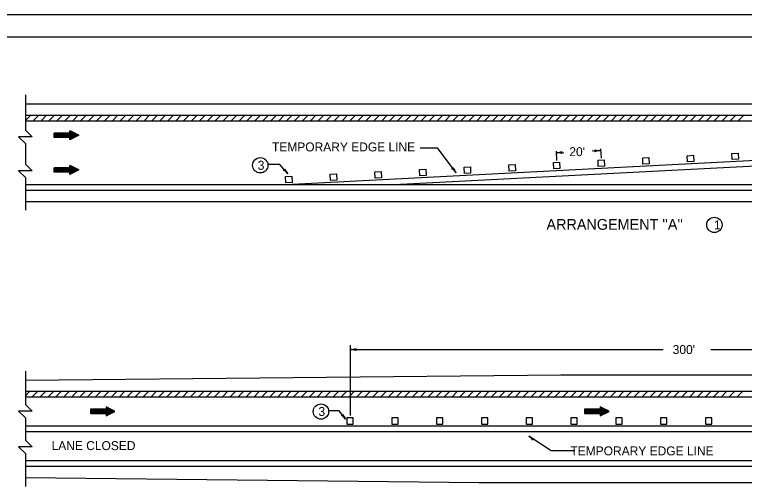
# Model space of a CAD drawing. Extents: x 999.4 to 1036.4, y 999.2 to 1022.6.
# Drawn here: x 1007.61 to 1023.9, y 1011.46 to 1022 of the extents above; entities that cross this region are included whole.
import ezdxf

# ---------------------------------------------------------------- set-up
doc = ezdxf.new("R2010")
doc.units = 0
for name, color, linetype in [('Level 1', 7, 'Continuous'), ('Level 10', 7, 'Continuous'), ('Level 14', 7, 'Continuous')]:
    doc.layers.add(name, color=color, linetype=linetype)

msp = doc.modelspace()

# ---------------------------------------------------------------- linework, layer by layer
at = {"layer": 'Level 1'}
for p, q in [((1007.848, 1019.632), (1007.97, 1019.754)), ((1008.021, 1019.629), (1008.146, 1019.754)), ((1008.198, 1019.629), (1008.323, 1019.754)), ((1008.375, 1019.629), (1008.5, 1019.754)), ((1008.552, 1019.629), (1008.677, 1019.754)), ((1008.729, 1019.629), (1008.854, 1019.754)), ((1008.905, 1019.629), (1009.03, 1019.754)), ((1009.082, 1019.629), (1009.207, 1019.754)), ((1009.259, 1019.629), (1009.384, 1019.754)), ((1009.436, 1019.629), (1009.561, 1019.754)), ((1009.612, 1019.629), (1009.737, 1019.754)), ((1009.789, 1019.629), (1009.914, 1019.754)), ((1009.966, 1019.629), (1010.091, 1019.754)), ((1010.143, 1019.629), (1010.268, 1019.754)), ((1010.32, 1019.629), (1010.445, 1019.754)), ((1010.496, 1019.629), (1010.621, 1019.754)), ((1010.673, 1019.629), (1010.798, 1019.754)), ((1010.85, 1019.629), (1010.975, 1019.754)), ((1011.027, 1019.629), (1011.152, 1019.754)), ((1011.203, 1019.629), (1011.328, 1019.754)), ((1011.38, 1019.629), (1011.505, 1019.754)), ((1011.557, 1019.629), (1011.682, 1019.754)), ((1011.734, 1019.629), (1011.859, 1019.754)), ((1011.911, 1019.629), (1012.036, 1019.754)), ((1012.087, 1019.629), (1012.212, 1019.754)), ((1012.264, 1019.629), (1012.389, 1019.754)), ((1012.441, 1019.629), (1012.566, 1019.754)), ((1012.618, 1019.629), (1012.743, 1019.754)), ((1012.794, 1019.629), (1012.919, 1019.754)), ((1012.971, 1019.629), (1013.096, 1019.754)), ((1013.148, 1019.629), (1013.273, 1019.754)), ((1013.325, 1019.629), (1013.45, 1019.754)), ((1013.502, 1019.629), (1013.627, 1019.754)), ((1013.678, 1019.629), (1013.803, 1019.754)), ((1013.855, 1019.629), (1013.98, 1019.754)), ((1014.032, 1019.629), (1014.157, 1019.754)), ((1014.209, 1019.629), (1014.334, 1019.754)), ((1014.385, 1019.629), (1014.51, 1019.754)), ((1014.562, 1019.629), (1014.687, 1019.754)), ((1014.739, 1019.629), (1014.864, 1019.754)), ((1014.916, 1019.629), (1015.041, 1019.754)), ((1015.093, 1019.629), (1015.218, 1019.754)), ((1015.269, 1019.629), (1015.394, 1019.754)), ((1015.446, 1019.629), (1015.571, 1019.754)), ((1015.623, 1019.629), (1015.748, 1019.754)), ((1015.8, 1019.629), (1015.925, 1019.754)), ((1015.976, 1019.629), (1016.101, 1019.754)), ((1016.153, 1019.629), (1016.278, 1019.754)), ((1016.33, 1019.629), (1016.455, 1019.754)), ((1016.507, 1019.629), (1016.632, 1019.754)), ((1016.684, 1019.629), (1016.809, 1019.754)), ((1016.86, 1019.629), (1016.985, 1019.754)), ((1017.037, 1019.629), (1017.162, 1019.754)), ((1017.214, 1019.629), (1017.339, 1019.754)), ((1017.391, 1019.629), (1017.516, 1019.754)), ((1017.567, 1019.629), (1017.692, 1019.754)), ((1017.744, 1019.629), (1017.869, 1019.754)), ((1017.921, 1019.629), (1018.046, 1019.754)), ((1018.098, 1019.629), (1018.223, 1019.754)), ((1018.275, 1019.629), (1018.4, 1019.754)), ((1018.451, 1019.629), (1018.576, 1019.754)), ((1018.628, 1019.629), (1018.753, 1019.754)), ((1018.805, 1019.629), (1018.93, 1019.754)), ((1018.982, 1019.629), (1019.107, 1019.754)), ((1019.158, 1019.629), (1019.283, 1019.754)), ((1019.335, 1019.629), (1019.46, 1019.754)), ((1019.512, 1019.629), (1019.637, 1019.754)), ((1019.689, 1019.629), (1019.814, 1019.754)), ((1019.866, 1019.629), (1019.991, 1019.754)), ((1020.042, 1019.629), (1020.167, 1019.754)), ((1020.219, 1019.629), (1020.344, 1019.754)), ((1020.396, 1019.629), (1020.521, 1019.754)), ((1020.573, 1019.629), (1020.698, 1019.754)), ((1020.749, 1019.629), (1020.874, 1019.754)), ((1020.926, 1019.629), (1021.051, 1019.754)), ((1021.103, 1019.629), (1021.228, 1019.754)), ((1021.28, 1019.629), (1021.405, 1019.754)), ((1021.457, 1019.629), (1021.582, 1019.754)), ((1021.633, 1019.629), (1021.758, 1019.754)), ((1021.81, 1019.629), (1021.935, 1019.754)), ((1021.987, 1019.629), (1022.112, 1019.754)), ((1022.164, 1019.629), (1022.289, 1019.754)), ((1022.34, 1019.629), (1022.465, 1019.754)), ((1022.517, 1019.629), (1022.642, 1019.754)), ((1022.694, 1019.629), (1022.819, 1019.754)), ((1022.871, 1019.629), (1022.996, 1019.754)), ((1023.048, 1019.629), (1023.173, 1019.754)), ((1023.224, 1019.629), (1023.349, 1019.754)), ((1023.401, 1019.629), (1023.526, 1019.754)), ((1023.578, 1019.629), (1023.703, 1019.754)), ((1023.755, 1019.629), (1023.88, 1019.754)), ((1019.691, 1018.953), (1019.702, 1018.738)), ((1020.495, 1018.954), (1020.689, 1018.964)), ((1020.687, 1019.004), (1020.698, 1018.79)), ((1019.693, 1018.912), (1019.862, 1018.921)), ((1015.096, 1014.619), (1015.096, 1013.043)), ((1015.096, 1014.519), (1022.081, 1014.519)), ((1023.148, 1014.519), (1030.096, 1014.519)), ((1007.848, 1013.486), (1007.949, 1013.587)), ((1008.001, 1013.462), (1008.126, 1013.587)), ((1008.178, 1013.462), (1008.303, 1013.587)), ((1008.355, 1013.462), (1008.48, 1013.587)), ((1008.531, 1013.462), (1008.656, 1013.587)), ((1008.708, 1013.462), (1008.833, 1013.587)), ((1008.885, 1013.462), (1009.01, 1013.587)), ((1009.062, 1013.462), (1009.187, 1013.587)), ((1009.238, 1013.462), (1009.363, 1013.587)), ((1009.415, 1013.462), (1009.54, 1013.587)), ((1009.592, 1013.462), (1009.717, 1013.587)), ((1009.769, 1013.462), (1009.894, 1013.587)), ((1009.946, 1013.462), (1010.071, 1013.587)), ((1010.122, 1013.462), (1010.247, 1013.587)), ((1010.299, 1013.462), (1010.424, 1013.587)), ((1010.476, 1013.462), (1010.601, 1013.587)), ((1010.653, 1013.462), (1010.778, 1013.587)), ((1010.829, 1013.462), (1010.954, 1013.587)), ((1011.006, 1013.462), (1011.131, 1013.587)), ((1011.183, 1013.462), (1011.308, 1013.587)), ((1011.36, 1013.462), (1011.485, 1013.587)), ((1011.537, 1013.462), (1011.662, 1013.587)), ((1011.713, 1013.462), (1011.838, 1013.587)), ((1011.89, 1013.462), (1012.015, 1013.587)), ((1012.067, 1013.462), (1012.192, 1013.587)), ((1012.244, 1013.462), (1012.369, 1013.587)), ((1012.42, 1013.462), (1012.545, 1013.587)), ((1012.597, 1013.462), (1012.722, 1013.587)), ((1012.774, 1013.462), (1012.899, 1013.587)), ((1012.951, 1013.462), (1013.076, 1013.587)), ((1013.128, 1013.462), (1013.253, 1013.587)), ((1013.304, 1013.462), (1013.429, 1013.587)), ((1013.481, 1013.462), (1013.606, 1013.587)), ((1013.658, 1013.462), (1013.783, 1013.587)), ((1013.835, 1013.462), (1013.96, 1013.587)), ((1014.011, 1013.462), (1014.136, 1013.587)), ((1014.188, 1013.462), (1014.313, 1013.587)), ((1014.365, 1013.462), (1014.49, 1013.587)), ((1014.542, 1013.462), (1014.667, 1013.587)), ((1014.719, 1013.462), (1014.844, 1013.587)), ((1014.895, 1013.462), (1015.02, 1013.587)), ((1015.072, 1013.462), (1015.197, 1013.587)), ((1015.249, 1013.462), (1015.374, 1013.587)), ((1015.426, 1013.462), (1015.551, 1013.587)), ((1015.602, 1013.462), (1015.727, 1013.587)), ((1015.779, 1013.462), (1015.904, 1013.587)), ((1015.956, 1013.462), (1016.081, 1013.587)), ((1016.133, 1013.462), (1016.258, 1013.587)), ((1016.31, 1013.462), (1016.435, 1013.587)), ((1016.486, 1013.462), (1016.611, 1013.587)), ((1016.663, 1013.462), (1016.788, 1013.587)), ((1016.84, 1013.462), (1016.965, 1013.587)), ((1017.017, 1013.462), (1017.142, 1013.587)), ((1017.193, 1013.462), (1017.318, 1013.587)), ((1017.37, 1013.462), (1017.495, 1013.587)), ((1017.547, 1013.462), (1017.672, 1013.587)), ((1017.724, 1013.462), (1017.849, 1013.587)), ((1017.901, 1013.462), (1018.026, 1013.587)), ((1018.077, 1013.462), (1018.202, 1013.587)), ((1018.254, 1013.462), (1018.379, 1013.587)), ((1018.431, 1013.462), (1018.556, 1013.587)), ((1018.608, 1013.462), (1018.733, 1013.587)), ((1018.784, 1013.462), (1018.909, 1013.587)), ((1018.961, 1013.462), (1019.086, 1013.587)), ((1019.138, 1013.462), (1019.263, 1013.587)), ((1019.315, 1013.462), (1019.44, 1013.587)), ((1019.492, 1013.462), (1019.617, 1013.587)), ((1019.668, 1013.462), (1019.793, 1013.587)), ((1019.845, 1013.462), (1019.97, 1013.587)), ((1020.022, 1013.462), (1020.147, 1013.587)), ((1020.199, 1013.462), (1020.324, 1013.587)), ((1020.375, 1013.462), (1020.5, 1013.587)), ((1020.552, 1013.462), (1020.677, 1013.587)), ((1020.729, 1013.462), (1020.854, 1013.587)), ((1020.906, 1013.462), (1021.031, 1013.587)), ((1021.083, 1013.462), (1021.208, 1013.587)), ((1021.259, 1013.462), (1021.384, 1013.587)), ((1021.436, 1013.462), (1021.561, 1013.587)), ((1021.613, 1013.462), (1021.738, 1013.587)), ((1021.79, 1013.462), (1021.915, 1013.587)), ((1021.966, 1013.462), (1022.091, 1013.587)), ((1022.143, 1013.462), (1022.268, 1013.587)), ((1022.32, 1013.462), (1022.445, 1013.587)), ((1022.497, 1013.462), (1022.622, 1013.587)), ((1022.674, 1013.462), (1022.799, 1013.587)), ((1022.85, 1013.462), (1022.975, 1013.587)), ((1023.027, 1013.462), (1023.152, 1013.587)), ((1023.204, 1013.462), (1023.329, 1013.587)), ((1023.381, 1013.462), (1023.506, 1013.587)), ((1023.557, 1013.462), (1023.682, 1013.587)), ((1023.734, 1013.462), (1023.859, 1013.587))]:
    msp.add_line(p, q, dxfattribs=at)
for points in [[(1007.848, 1020.204), (1007.848, 1019.419), (1007.998, 1019.269), (1007.698, 1019.269), (1007.848, 1019.119), (1007.848, 1018.662), (1007.998, 1018.512), (1007.698, 1018.512), (1007.848, 1018.362), (1007.848, 1017.629)], [(1007.848, 1020.004), (1034.491, 1020.004)], [(1007.848, 1019.754), (1034.491, 1019.754)], [(1007.848, 1019.629), (1034.491, 1019.629)], [(1008.949, 1019.351), (1008.494, 1019.351)], [(1008.958, 1019.346), (1008.494, 1019.346)], [(1008.968, 1019.341), (1008.494, 1019.341)], [(1008.978, 1019.336), (1008.494, 1019.336)], [(1008.988, 1019.331), (1008.494, 1019.331)], [(1008.998, 1019.326), (1008.494, 1019.326)], [(1009.008, 1019.321), (1008.494, 1019.321)], [(1009.018, 1019.316), (1008.494, 1019.316)], [(1009.028, 1019.311), (1008.494, 1019.311)], [(1009.038, 1019.306), (1008.494, 1019.306)], [(1009.04, 1019.301), (1008.494, 1019.301)], [(1009.03, 1019.296), (1008.494, 1019.296)], [(1009.03, 1019.296), (1008.494, 1019.296)], [(1009.02, 1019.291), (1008.494, 1019.291)], [(1009.01, 1019.286), (1008.494, 1019.286)], [(1009, 1019.281), (1008.494, 1019.281)], [(1008.99, 1019.276), (1008.494, 1019.276)], [(1008.849, 1019.401), (1008.844, 1019.401)], [(1008.859, 1019.396), (1008.844, 1019.396)], [(1008.869, 1019.391), (1008.844, 1019.391)], [(1008.879, 1019.386), (1008.844, 1019.386)], [(1008.889, 1019.381), (1008.844, 1019.381)], [(1008.899, 1019.376), (1008.844, 1019.376)], [(1008.909, 1019.371), (1008.844, 1019.371)], [(1008.919, 1019.366), (1008.844, 1019.366)], [(1008.929, 1019.361), (1008.844, 1019.361)], [(1008.929, 1019.361), (1008.844, 1019.361)], [(1008.939, 1019.356), (1008.844, 1019.356)], [(1008.98, 1019.271), (1008.494, 1019.271)], [(1008.97, 1019.266), (1008.494, 1019.266)], [(1008.96, 1019.261), (1008.494, 1019.261)], [(1008.95, 1019.256), (1008.494, 1019.256)], [(1008.945, 1019.254), (1008.494, 1019.254)], [(1008.935, 1019.249), (1008.844, 1019.249)], [(1008.924, 1019.244), (1008.844, 1019.244)], [(1008.914, 1019.239), (1008.844, 1019.239)], [(1008.904, 1019.234), (1008.844, 1019.234)], [(1008.894, 1019.229), (1008.844, 1019.229)], [(1008.884, 1019.224), (1008.844, 1019.224)], [(1008.874, 1019.219), (1008.844, 1019.219)], [(1008.864, 1019.214), (1008.844, 1019.214)], [(1008.854, 1019.209), (1008.844, 1019.209)], [(1008.844, 1019.204), (1008.844, 1019.204)], [(1013.662, 1018.204), (1028.608, 1018.979), (1034.491, 1018.979)], [(1016.662, 1019.026), (1017.04, 1019.026), (1017.458, 1018.468)], [(1016.076, 1018.204), (1028.611, 1018.854), (1034.491, 1018.854)], [(1008.849, 1018.627), (1008.844, 1018.627)], [(1013.707, 1018.445), (1013.529, 1018.652), (1013.261, 1018.652)], [(1008.949, 1018.577), (1008.494, 1018.577)], [(1008.958, 1018.572), (1008.494, 1018.572)], [(1008.968, 1018.567), (1008.494, 1018.567)], [(1008.978, 1018.562), (1008.494, 1018.562)], [(1008.988, 1018.557), (1008.494, 1018.557)], [(1008.998, 1018.552), (1008.494, 1018.552)], [(1009.008, 1018.547), (1008.494, 1018.547)], [(1009.018, 1018.542), (1008.494, 1018.542)], [(1009.028, 1018.537), (1008.494, 1018.537)], [(1009.038, 1018.532), (1008.494, 1018.532)], [(1009.04, 1018.527), (1008.494, 1018.527)], [(1009.03, 1018.522), (1008.494, 1018.522)], [(1009.03, 1018.522), (1008.494, 1018.522)], [(1009.02, 1018.517), (1008.494, 1018.517)], [(1009.01, 1018.512), (1008.494, 1018.512)], [(1009, 1018.507), (1008.494, 1018.507)], [(1008.99, 1018.502), (1008.494, 1018.502)], [(1008.98, 1018.497), (1008.494, 1018.497)], [(1008.97, 1018.492), (1008.494, 1018.492)], [(1008.96, 1018.487), (1008.494, 1018.487)], [(1008.95, 1018.482), (1008.494, 1018.482)], [(1008.945, 1018.479), (1008.494, 1018.479)], [(1008.859, 1018.622), (1008.844, 1018.622)], [(1008.869, 1018.617), (1008.844, 1018.617)], [(1008.879, 1018.612), (1008.844, 1018.612)], [(1008.889, 1018.607), (1008.844, 1018.607)], [(1008.899, 1018.602), (1008.844, 1018.602)], [(1008.909, 1018.597), (1008.844, 1018.597)], [(1008.919, 1018.592), (1008.844, 1018.592)], [(1008.929, 1018.587), (1008.844, 1018.587)], [(1008.929, 1018.587), (1008.844, 1018.587)], [(1008.939, 1018.582), (1008.844, 1018.582)], [(1008.935, 1018.474), (1008.844, 1018.474)], [(1008.924, 1018.469), (1008.844, 1018.469)], [(1008.914, 1018.464), (1008.844, 1018.464)], [(1008.904, 1018.459), (1008.844, 1018.459)], [(1008.894, 1018.454), (1008.844, 1018.454)], [(1008.884, 1018.449), (1008.844, 1018.449)], [(1008.874, 1018.444), (1008.844, 1018.444)], [(1008.864, 1018.439), (1008.844, 1018.439)], [(1008.854, 1018.434), (1008.844, 1018.434)], [(1008.844, 1018.429), (1008.844, 1018.429)], [(1007.848, 1018.204), (1034.491, 1018.204)], [(1007.848, 1018.079), (1034.491, 1018.079)], [(1007.848, 1017.829), (1034.491, 1017.829)], [(1007.848, 1014.037), (1007.848, 1013.294), (1007.998, 1013.144), (1007.698, 1013.144), (1007.848, 1012.994), (1007.848, 1012.497), (1007.998, 1012.347), (1007.698, 1012.347), (1007.848, 1012.197), (1007.848, 1011.462)], [(1007.848, 1013.837), (1019.8, 1013.956), (1033.594, 1013.956)], [(1007.848, 1013.587), (1034.491, 1013.587)], [(1007.848, 1013.462), (1034.491, 1013.462)], [(1009.748, 1013.187), (1009.298, 1013.187)], [(1009.753, 1013.184), (1009.298, 1013.184)], [(1009.764, 1013.179), (1009.298, 1013.179)], [(1009.774, 1013.174), (1009.298, 1013.174)], [(1009.784, 1013.169), (1009.298, 1013.169)], [(1009.794, 1013.164), (1009.298, 1013.164)], [(1009.804, 1013.159), (1009.298, 1013.159)], [(1009.814, 1013.154), (1009.298, 1013.154)], [(1009.824, 1013.149), (1009.298, 1013.149)], [(1009.834, 1013.144), (1009.298, 1013.144)], [(1009.834, 1013.144), (1009.298, 1013.144)], [(1009.844, 1013.139), (1009.298, 1013.139)], [(1009.842, 1013.134), (1009.298, 1013.134)], [(1009.832, 1013.129), (1009.298, 1013.129)], [(1009.822, 1013.124), (1009.298, 1013.124)], [(1009.812, 1013.119), (1009.298, 1013.119)], [(1009.802, 1013.114), (1009.298, 1013.114)], [(1009.792, 1013.109), (1009.298, 1013.109)], [(1009.782, 1013.104), (1009.298, 1013.104)], [(1009.772, 1013.099), (1009.298, 1013.099)], [(1009.762, 1013.094), (1009.298, 1013.094)], [(1009.752, 1013.089), (1009.298, 1013.089)], [(1009.648, 1013.237), (1009.648, 1013.237)], [(1009.658, 1013.232), (1009.648, 1013.232)], [(1009.668, 1013.227), (1009.648, 1013.227)], [(1009.678, 1013.222), (1009.648, 1013.222)], [(1009.688, 1013.217), (1009.648, 1013.217)], [(1009.698, 1013.212), (1009.648, 1013.212)], [(1009.708, 1013.207), (1009.648, 1013.207)], [(1009.718, 1013.202), (1009.648, 1013.202)], [(1009.728, 1013.197), (1009.648, 1013.197)], [(1009.738, 1013.192), (1009.648, 1013.192)], [(1014.993, 1012.964), (1014.854, 1013.153), (1014.615, 1013.153)], [(1020.779, 1013.187), (1020.328, 1013.187)], [(1020.784, 1013.184), (1020.328, 1013.184)], [(1020.794, 1013.179), (1020.328, 1013.179)], [(1020.804, 1013.174), (1020.328, 1013.174)], [(1020.814, 1013.169), (1020.328, 1013.169)], [(1020.824, 1013.164), (1020.328, 1013.164)], [(1020.834, 1013.159), (1020.328, 1013.159)], [(1020.844, 1013.154), (1020.328, 1013.154)], [(1020.854, 1013.149), (1020.328, 1013.149)], [(1020.864, 1013.144), (1020.328, 1013.144)], [(1020.864, 1013.144), (1020.328, 1013.144)], [(1020.874, 1013.139), (1020.328, 1013.139)], [(1020.872, 1013.134), (1020.328, 1013.134)], [(1020.862, 1013.129), (1020.328, 1013.129)], [(1020.852, 1013.124), (1020.328, 1013.124)], [(1020.842, 1013.119), (1020.328, 1013.119)], [(1020.832, 1013.114), (1020.328, 1013.114)], [(1020.823, 1013.109), (1020.328, 1013.109)], [(1020.813, 1013.104), (1020.328, 1013.104)], [(1020.803, 1013.099), (1020.328, 1013.099)], [(1020.793, 1013.094), (1020.328, 1013.094)], [(1020.783, 1013.089), (1020.328, 1013.089)], [(1020.678, 1013.237), (1020.678, 1013.237)], [(1020.688, 1013.232), (1020.678, 1013.232)], [(1020.698, 1013.227), (1020.678, 1013.227)], [(1020.708, 1013.222), (1020.678, 1013.222)], [(1020.718, 1013.217), (1020.678, 1013.217)], [(1020.729, 1013.212), (1020.678, 1013.212)], [(1020.739, 1013.207), (1020.678, 1013.207)], [(1020.749, 1013.202), (1020.678, 1013.202)], [(1020.759, 1013.197), (1020.678, 1013.197)], [(1020.769, 1013.192), (1020.678, 1013.192)], [(1009.742, 1013.084), (1009.648, 1013.084)], [(1009.733, 1013.079), (1009.648, 1013.079)], [(1009.733, 1013.079), (1009.648, 1013.079)], [(1009.723, 1013.074), (1009.648, 1013.074)], [(1009.713, 1013.069), (1009.648, 1013.069)], [(1009.703, 1013.064), (1009.648, 1013.064)], [(1009.693, 1013.059), (1009.648, 1013.059)], [(1009.683, 1013.054), (1009.648, 1013.054)], [(1009.673, 1013.049), (1009.648, 1013.049)], [(1009.663, 1013.044), (1009.648, 1013.044)], [(1009.653, 1013.039), (1009.648, 1013.039)], [(1020.773, 1013.084), (1020.678, 1013.084)], [(1020.763, 1013.079), (1020.678, 1013.079)], [(1020.763, 1013.079), (1020.678, 1013.079)], [(1020.753, 1013.074), (1020.678, 1013.074)], [(1020.743, 1013.069), (1020.678, 1013.069)], [(1020.733, 1013.064), (1020.678, 1013.064)], [(1020.723, 1013.059), (1020.678, 1013.059)], [(1020.713, 1013.054), (1020.678, 1013.054)], [(1020.703, 1013.049), (1020.678, 1013.049)], [(1020.693, 1013.044), (1020.678, 1013.044)], [(1020.683, 1013.039), (1020.678, 1013.039)], [(1007.848, 1012.812), (1034.491, 1012.812)], [(1007.848, 1012.687), (1034.491, 1012.687)], [(1020.109, 1012.253), (1019.586, 1012.253), (1019.082, 1012.583)], [(1007.848, 1012.037), (1034.491, 1012.037)], [(1007.848, 1011.912), (1034.491, 1011.912)], [(1007.848, 1011.662), (1017.978, 1011.55), (1033.596, 1011.55)]]:
    msp.add_lwpolyline(points, dxfattribs=at)
for points in [[(1009.044, 1019.304), (1008.844, 1019.204), (1008.844, 1019.254), (1008.494, 1019.254), (1008.494, 1019.354), (1008.844, 1019.354), (1008.844, 1019.404)], [(1021.625, 1018.798), (1021.765, 1018.805), (1021.772, 1018.665), (1021.632, 1018.657)], [(1022.621, 1018.849), (1022.761, 1018.857), (1022.769, 1018.716), (1022.628, 1018.709)], [(1023.617, 1018.901), (1023.758, 1018.908), (1023.765, 1018.768), (1023.625, 1018.761)], [(1009.044, 1018.529), (1008.844, 1018.429), (1008.844, 1018.479), (1008.494, 1018.479), (1008.494, 1018.579), (1008.844, 1018.579), (1008.844, 1018.629)], [(1018.635, 1018.643), (1018.776, 1018.65), (1018.783, 1018.509), (1018.643, 1018.502)], [(1019.632, 1018.694), (1019.772, 1018.702), (1019.779, 1018.561), (1019.639, 1018.554)], [(1020.628, 1018.746), (1020.769, 1018.753), (1020.776, 1018.613), (1020.635, 1018.606)], [(1015.646, 1018.488), (1015.786, 1018.495), (1015.794, 1018.354), (1015.653, 1018.347)], [(1016.642, 1018.539), (1016.783, 1018.547), (1016.79, 1018.406), (1016.65, 1018.399)], [(1017.639, 1018.591), (1017.779, 1018.598), (1017.786, 1018.458), (1017.646, 1018.451)], [(1013.653, 1018.384), (1013.793, 1018.392), (1013.801, 1018.251), (1013.66, 1018.244)], [(1014.649, 1018.436), (1014.79, 1018.443), (1014.797, 1018.303), (1014.657, 1018.296)], [(1009.848, 1013.137), (1009.648, 1013.237), (1009.648, 1013.187), (1009.298, 1013.187), (1009.298, 1013.087), (1009.648, 1013.087), (1009.648, 1013.037)], [(1020.878, 1013.137), (1020.678, 1013.237), (1020.678, 1013.187), (1020.328, 1013.187), (1020.328, 1013.087), (1020.678, 1013.087), (1020.678, 1013.037)], [(1015.025, 1012.852), (1015.166, 1012.852), (1015.166, 1012.993), (1015.025, 1012.993)], [(1016.025, 1012.852), (1016.166, 1012.852), (1016.166, 1012.993), (1016.025, 1012.993)], [(1017.025, 1012.852), (1017.166, 1012.852), (1017.166, 1012.993), (1017.025, 1012.993)], [(1018.025, 1012.852), (1018.166, 1012.852), (1018.166, 1012.993), (1018.025, 1012.993)], [(1019.025, 1012.852), (1019.166, 1012.852), (1019.166, 1012.993), (1019.025, 1012.993)], [(1020.025, 1012.852), (1020.166, 1012.852), (1020.166, 1012.993), (1020.025, 1012.993)], [(1021.025, 1012.852), (1021.166, 1012.852), (1021.166, 1012.993), (1021.025, 1012.993)], [(1022.025, 1012.852), (1022.166, 1012.852), (1022.166, 1012.993), (1022.025, 1012.993)], [(1023.025, 1012.852), (1023.166, 1012.852), (1023.166, 1012.993), (1023.025, 1012.993)]]:
    msp.add_lwpolyline(points, close=True, dxfattribs=at)
for centre in [(1013.091, 1018.634), (1023.225, 1017.302), (1014.445, 1013.135)]:
    msp.add_circle(centre, 0.171, dxfattribs=at)
for centre, radius, start, end in [((1020.541, 1018.957), 0.0312, 321.7719, 43.8886), ((1020.669, 1019.355), 0.391, 254.3445, 272.9912), ((1020.71, 1018.574), 0.391, 92.9973, 111.6661), ((1020.71, 1018.574), 0.391, 92.9851, 92.9973), ((1019.672, 1019.302), 0.391, 272.9818, 291.6505), ((1019.713, 1018.522), 0.391, 74.3289, 92.9756), ((1019.672, 1019.302), 0.391, 272.9695, 272.9818), ((1019.841, 1018.92), 0.0312, 141.7564, 223.873), ((1013.61, 1018.557), 0.0312, 269.3626, 351.4793), ((1013.41, 1018.19), 0.391, 40.588, 59.2568), ((1014.003, 1018.699), 0.391, 201.9352, 220.5819), ((1017.369, 1018.587), 0.0312, 265.6239, 347.7406), ((1017.145, 1018.234), 0.391, 36.8493, 55.5181), ((1017.77, 1018.703), 0.391, 198.1965, 216.8432), ((1017.145, 1018.234), 0.391, 36.8371, 36.8493), ((1013.41, 1018.19), 0.391, 40.5758, 40.588), ((1015.096, 1014.91), 0.391, 270.0061, 288.6528), ((1015.096, 1014.128), 0.391, 71.3312, 90), ((1015.096, 1014.128), 0.391, 90, 90.0122), ((1015.244, 1014.519), 0.0313, 139.1087, 221.2254), ((1014.905, 1013.084), 0.0312, 265.1322, 347.2489), ((1014.679, 1012.733), 0.391, 36.3577, 55.0264), ((1015.308, 1013.196), 0.391, 197.7048, 216.3515), ((1014.679, 1012.733), 0.391, 36.3454, 36.3577), ((1019.296, 1012.91), 0.391, 236.8001, 255.4688), ((1018.868, 1012.256), 0.391, 38.1472, 56.7939), ((1019.296, 1012.91), 0.391, 236.7878, 236.8001), ((1019.206, 1012.501), 0.0312, 105.5747, 187.6914)]:
    msp.add_arc(centre, radius, start, end, dxfattribs=at)
at = {"layer": 'Level 10'}
msp.add_line((1007, 1021.5), (1035.5, 1021.5), dxfattribs=at)
at = {"layer": 'Level 14'}
msp.add_line((1000, 1022), (1036, 1022), dxfattribs=at)

# ---------------------------------------------------------------- texts
at = {"layer": 'Level 1'}
for s, height, p in [('TEMPORARY EDGE LINE', 0.2, (1013.352, 1018.944)), ("20'", 0.2, (1019.988, 1018.838)), ('3', 0.2, (1013.034, 1018.534)), ("ARRANGEMENT ''A''", 0.24, (1019.478, 1017.194)), ('1', 0.2, (1023.217, 1017.202)), ("300'", 0.2, (1022.295, 1014.419)), ('3', 0.2, (1014.389, 1013.035)), ('LANE CLOSED', 0.2, (1008.433, 1012.273)), ('TEMPORARY EDGE LINE', 0.2, (1020.012, 1012.155))]:
    msp.add_text(s, height=height, dxfattribs=at).set_placement(p)

doc.saveas('drawing.dxf')
